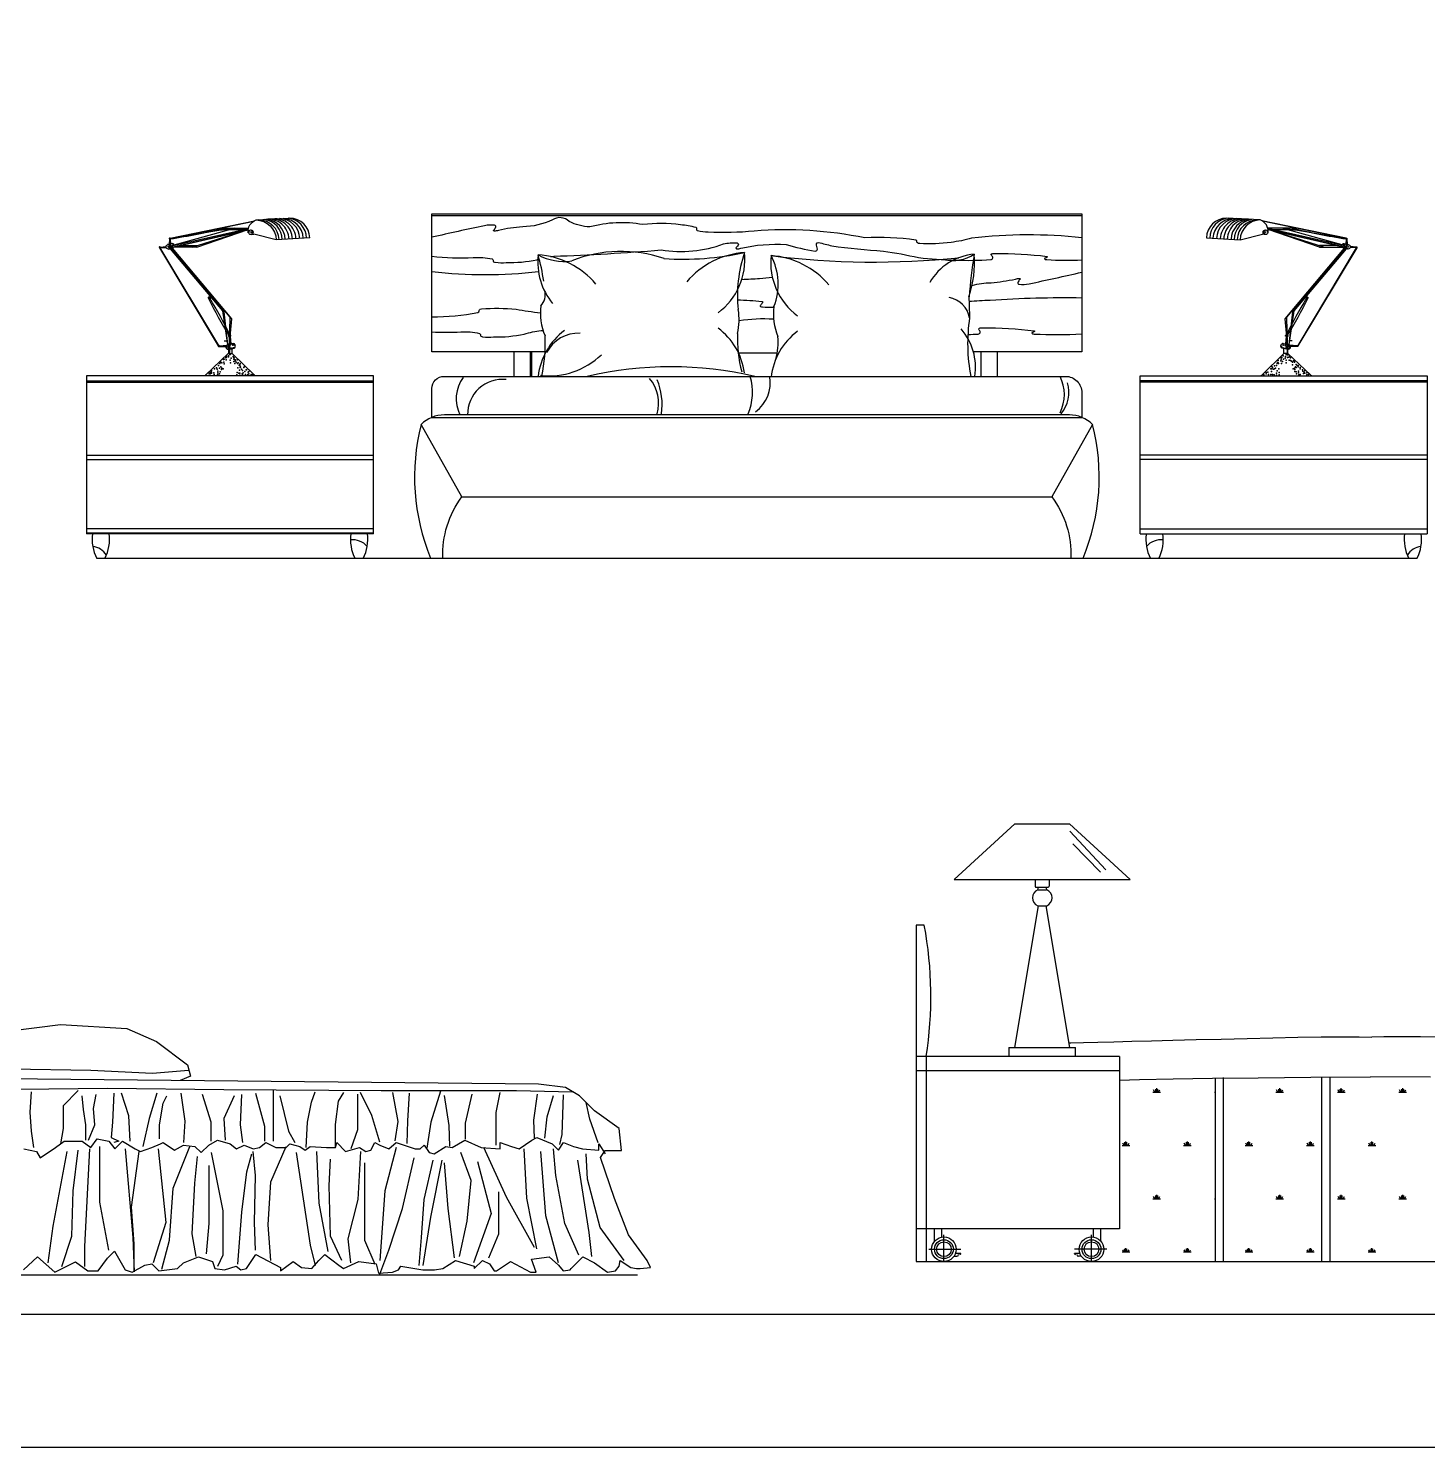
# Model space of a CAD drawing. Header units: inches. Extents: x 18.5 to 61, y 8.5 to 33.3.
# Drawn here: x 25.198 to 28.61, y 8.48 to 11.94 of the extents above; entities that cross this region are included whole.
import ezdxf

# ---------------------------------------------------------------- set-up
doc = ezdxf.new("R2010")
doc.units = ezdxf.units.IN
doc.header["$MEASUREMENT"] = 0
for name, color, linetype in [('02', 2, 'Continuous'), ('1', 1, 'Continuous'), ('4', 4, 'Continuous'), ('8', 8, 'Continuous'), ('kadrbm', 4, 'Continuous')]:
    doc.layers.add(name, color=color, linetype=linetype)

# ---------------------------------------------------------------- blocks, each defined once
blk = doc.blocks.new('kadrbm')
at = {"layer": 'kadrbm', "color": 4}
blk.add_lwpolyline([(0, 0), (0, 24.7972), (21, 24.7972), (21, 0), (0, 0)], close=True, dxfattribs=at)
blk.add_lwpolyline([(20.6631, 0.3257), (20.6631, 24.4603), (0.3369, 24.4603), (0.3369, 0.3257), (20.6631, 0.3257)], dxfattribs=at)

msp = doc.modelspace()

# ---------------------------------------------------------------- hatches: boundary and pattern name
at = {"layer": '8'}
h = msp.add_hatch(dxfattribs=at)
h.set_pattern_fill('SWAMP', color=256, scale=0.15, style=0)
h.set_pattern_definition([(0, (49.01521, -12.08767), (0.075, 0.1299038), [0.01875, -0.13125]), (90, (49.024584, -12.08767), (-0.075, 0.12990381), [0.009375, -0.2504326]), (90, (49.02693, -12.08767), (-0.075, 0.12990381), [0.0075, -0.2523076]), (90, (49.02224, -12.08767), (-0.075, 0.12990381), [0.0075, -0.2523076]), (60, (49.02927, -12.08767), (-0.075, 0.1299038), [0.006, -0.144]), (120, (49.0199, -12.08767), (-0.15, 6e-11), [0.006, -0.144])])
h.paths.add_polyline_path([(27.8586, 9.0135), (27.811, 9.0135, -0.544996), (27.8125, 8.9335), (28.092, 8.9335), (28.092, 9.3805), (28.0858, 9.3804), (27.9896, 9.379), (27.9075, 9.3773), (27.8586, 9.3758)])
h.paths.add_polyline_path([(28.112, 8.9335), (28.352, 8.9335), (28.352, 9.3828), (28.3253, 9.3826), (28.1973, 9.3816), (28.112, 9.3807)])
h.paths.add_polyline_path([(28.372, 8.9335), (28.6115, 8.9335), (28.6115, 9.3827), (28.4713, 9.3836), (28.372, 9.3829)])
h.paths.add_polyline_path([(28.6315, 8.9335), (28.8715, 8.9335), (28.8715, 9.3802), (28.8552, 9.3804), (28.7445, 9.3816), (28.6315, 9.3825)])
h.paths.add_polyline_path([(28.8915, 8.9335), (29.1315, 8.9335), (29.1315, 9.3738), (29.0993, 9.3752), (29.0312, 9.3773), (28.9503, 9.379), (28.8915, 9.3799)])
h.paths.add_polyline_path([(29.1515, 8.9335), (29.3713, 8.9335), (29.3898, 8.9409), (29.4061, 8.9482), (29.4205, 8.9554), (29.433, 8.9625), (29.4439, 8.9694), (29.4534, 8.9764), (29.4616, 8.9833), (29.4688, 8.9902), (29.475, 8.9971), (29.4805, 9.004), (29.4851, 9.0108), (29.489, 9.0174), (29.4923, 9.0239), (29.4949, 9.03), (29.4969, 9.0358), (29.4984, 9.0413), (29.4994, 9.0463), (29.5001, 9.0508), (29.5004, 9.055), (29.5005, 9.0588), (29.5006, 9.0623), (29.5006, 9.0654), (29.5006, 9.0683), (29.5009, 9.0721), (29.5019, 9.0755), (29.5027, 9.0776), (29.5035, 9.0795), (29.5042, 9.0814), (29.5048, 9.0833), (29.5052, 9.0852), (29.5054, 9.0872), (29.5052, 9.0894), (29.5046, 9.0918), (29.5035, 9.0947), (29.5018, 9.0982), (29.4995, 9.1026), (29.4964, 9.108), (29.4926, 9.1146), (29.4878, 9.1226), (29.4821, 9.1321), (29.4756, 9.1429), (29.4683, 9.1548), (29.4603, 9.1676), (29.4517, 9.181), (29.4426, 9.1949), (29.4331, 9.2089), (29.4233, 9.223), (29.4134, 9.2368), (29.4033, 9.2503), (29.3932, 9.2633), (29.3833, 9.2759), (29.3736, 9.2879), (29.3643, 9.2993), (29.3555, 9.3099), (29.3472, 9.3197), (29.3394, 9.3287), (29.331, 9.3368), (29.3209, 9.3441), (29.3079, 9.3507), (29.2906, 9.3565), (29.268, 9.3615), (29.2388, 9.3659), (29.2018, 9.3696), (29.1557, 9.3727), (29.1515, 9.3729)])

# ---------------------------------------------------------------- linework, layer by layer
at = {"layer": '02'}
for p, q in [((25.5436, 11.4284), (25.7491, 11.471)), ((25.5439, 11.4276), (25.7477, 11.4702)), ((25.5475, 11.4101), (25.7001, 11.4528)), ((25.6685, 11.4528), (25.7345, 11.4528)), ((25.7529, 11.4727), (25.8349, 11.4773)), ((27.7672, 11.4826), (26.1817, 11.4826)), ((28.2023, 11.4727), (28.1203, 11.4773)), ((28.4117, 11.4284), (28.2061, 11.471)), ((28.4113, 11.4276), (28.2075, 11.4702)), ((28.2867, 11.4528), (28.2207, 11.4528)), ((28.4077, 11.4101), (28.2551, 11.4528)), ((25.5418, 11.4263), (25.5411, 11.4134)), ((25.5421, 11.4263), (25.5414, 11.4135)), ((25.5424, 11.4263), (25.5421, 11.4137)), ((25.5431, 11.4262), (25.5443, 11.4142)), ((25.5433, 11.4262), (25.5445, 11.4142)), ((25.5468, 11.4066), (25.7338, 11.4493)), ((25.5471, 11.406), (25.7337, 11.4486)), ((25.5472, 11.4095), (25.7344, 11.4522)), ((25.5975, 11.4066), (25.7338, 11.4493)), ((25.6085, 11.4066), (25.7338, 11.4493)), ((25.6592, 11.4493), (25.7338, 11.4493)), ((25.8842, 11.4291), (25.8022, 11.4245)), ((28.071, 11.4291), (28.153, 11.4245)), ((28.4081, 11.4095), (28.2209, 11.4522)), ((28.4084, 11.4066), (28.2215, 11.4493)), ((28.3577, 11.4066), (28.2215, 11.4493)), ((28.3467, 11.4066), (28.2215, 11.4493)), ((28.4082, 11.406), (28.2216, 11.4486)), ((28.2957, 11.4486), (28.2216, 11.4486)), ((28.412, 11.4262), (28.4107, 11.4142)), ((28.4122, 11.4262), (28.4109, 11.4142)), ((28.4128, 11.4263), (28.4131, 11.4137)), ((28.4132, 11.4263), (28.4138, 11.4135)), ((28.4135, 11.4263), (28.4141, 11.4134)), ((25.5176, 11.4051), (25.661, 11.166)), ((25.5187, 11.405), (25.6616, 11.1666)), ((25.5191, 11.4053), (25.5344, 11.4046)), ((25.5193, 11.4068), (25.5338, 11.4081)), ((25.5193, 11.4055), (25.5343, 11.4049)), ((25.5194, 11.4066), (25.5337, 11.4079)), ((25.5194, 11.4059), (25.5339, 11.4056)), ((25.5435, 11.4026), (25.6714, 11.2508)), ((25.5441, 11.4028), (25.6741, 11.2485)), ((25.6085, 11.4066), (25.5468, 11.4066)), ((25.5475, 11.4038), (25.689, 11.236)), ((25.5484, 11.4041), (25.6935, 11.2321)), ((25.5653, 11.4101), (25.6085, 11.4101)), ((28.4068, 11.4041), (28.2618, 11.2321)), ((28.4077, 11.4038), (28.2662, 11.236)), ((28.4112, 11.4028), (28.2811, 11.2485)), ((28.4117, 11.4026), (28.2838, 11.2508)), ((28.4365, 11.405), (28.2936, 11.1666)), ((28.4376, 11.4051), (28.2942, 11.166)), ((28.3467, 11.4066), (28.4084, 11.4066)), ((28.39, 11.4101), (28.3468, 11.4101)), ((28.4361, 11.4053), (28.4208, 11.4046)), ((28.436, 11.4055), (28.421, 11.4049)), ((28.4359, 11.4059), (28.4213, 11.4056)), ((28.4359, 11.4068), (28.4215, 11.4081)), ((28.4359, 11.4066), (28.4215, 11.4079)), ((25.6377, 11.2843), (25.6377, 11.2843)), ((25.638, 11.2842), (25.6423, 11.2853)), ((25.6383, 11.284), (25.6425, 11.2851)), ((25.6384, 11.2815), (25.6441, 11.2831)), ((25.6387, 11.2835), (25.6429, 11.2846)), ((25.6392, 11.2845), (25.6392, 11.2845)), ((28.3168, 11.2815), (28.3111, 11.2831)), ((28.3165, 11.2835), (28.3123, 11.2846)), ((28.3169, 11.284), (28.3127, 11.2851)), ((28.3172, 11.2842), (28.3129, 11.2853)), ((28.316, 11.2845), (28.316, 11.2845)), ((28.3175, 11.2843), (28.3175, 11.2843)), ((25.6714, 11.2508), (25.683, 11.1688)), ((25.6741, 11.2485), (25.6836, 11.169)), ((28.2811, 11.2485), (28.2717, 11.169)), ((28.2838, 11.2508), (28.2723, 11.1688)), ((25.689, 11.236), (25.6873, 11.1697)), ((25.6935, 11.2321), (25.6876, 11.1709)), ((28.2618, 11.2321), (28.2676, 11.1709)), ((28.2662, 11.236), (28.268, 11.1697)), ((25.6872, 11.1915), (25.6905, 11.192)), ((25.6875, 11.1913), (25.6908, 11.1918)), ((25.6876, 11.1888), (25.6909, 11.1894)), ((25.6883, 11.1887), (25.6876, 11.1698)), ((25.6886, 11.1887), (25.6878, 11.1698)), ((25.6879, 11.1908), (25.6912, 11.1913)), ((25.689, 11.1888), (25.6886, 11.1699)), ((25.6897, 11.1889), (25.6913, 11.1704)), ((25.6899, 11.189), (25.6915, 11.1704)), ((28.2653, 11.189), (28.2638, 11.1704)), ((28.2655, 11.1889), (28.2639, 11.1704)), ((28.2673, 11.1908), (28.2641, 11.1913)), ((28.2676, 11.1888), (28.2643, 11.1894)), ((28.2677, 11.1913), (28.2644, 11.1918)), ((28.268, 11.1915), (28.2647, 11.192)), ((28.2662, 11.1888), (28.2666, 11.1699)), ((28.2666, 11.1887), (28.2674, 11.1698)), ((28.2669, 11.1887), (28.2677, 11.1698)), ((25.6618, 11.1642), (25.6797, 11.1633)), ((25.6624, 11.1656), (25.6624, 11.1656)), ((25.6625, 11.1644), (25.6797, 11.1636)), ((25.6633, 11.1647), (25.6798, 11.1643)), ((25.6635, 11.1658), (25.6813, 11.1675)), ((25.6635, 11.1656), (25.6812, 11.1673)), ((25.6854, 11.1468), (25.6951, 11.1468)), ((25.687, 11.1468), (25.687, 11.1573)), ((25.6894, 11.1468), (25.6894, 11.1577)), ((25.6947, 11.1468), (25.6947, 11.1588)), ((26.4247, 11.1515), (26.4247, 11.0915)), ((27.024, 11.1478), (26.93, 11.1478)), ((28.2601, 11.1468), (28.2601, 11.1589)), ((28.2698, 11.1468), (28.2601, 11.1468)), ((28.269, 11.1468), (28.269, 11.1571)), ((28.2698, 11.1468), (28.2698, 11.1569)), ((28.2917, 11.1658), (28.2739, 11.1675)), ((28.2917, 11.1656), (28.2741, 11.1673)), ((28.2919, 11.1647), (28.2755, 11.1643)), ((28.2927, 11.1644), (28.2756, 11.1636)), ((28.2934, 11.1642), (28.2756, 11.1633)), ((28.2929, 11.1656), (28.2929, 11.1656)), ((25.3394, 11.0806), (26.0394, 11.0806)), ((25.3394, 11.0776), (26.0394, 11.0776)), ((28.6094, 11.0806), (27.9094, 11.0806)), ((28.6094, 11.0776), (27.9094, 11.0776)), ((26.1817, 10.9915), (27.7672, 10.9915)), ((25.3394, 10.8991), (26.0394, 10.8991)), ((28.6094, 10.8991), (27.9094, 10.8991)), ((25.3394, 10.8891), (26.0394, 10.8891)), ((28.6094, 10.8891), (27.9094, 10.8891)), ((25.3394, 10.7096), (26.0394, 10.7096)), ((27.6037, 10.0006), (27.4558, 9.8649)), ((27.7366, 10.0006), (27.8847, 9.8649)), ((27.8256, 9.8888), (27.7376, 9.9827)), ((27.7453, 9.9521), (27.8128, 9.8828)), ((27.4558, 9.8649), (27.8847, 9.8649)), ((27.6532, 9.8649), (27.6532, 9.8488)), ((27.6876, 9.8649), (27.6876, 9.8488)), ((27.6594, 9.8396), (27.6813, 9.8396)), ((27.6037, 9.4551), (27.6615, 9.801)), ((27.6791, 9.801), (27.7371, 9.4551)), ((27.3877, 9.4335), (27.3877, 8.9335)), ((28.092, 9.3816), (28.092, 8.9335)), ((28.112, 9.3818), (28.112, 8.9335)), ((28.352, 9.3836), (28.352, 8.9335)), ((28.372, 9.3835), (28.372, 8.9335)), ((27.4077, 8.9827), (27.4077, 9.0135)), ((27.4257, 8.993), (27.4257, 9.0135)), ((27.4307, 8.9335), (27.4307, 8.9986)), ((27.7906, 8.9335), (27.7906, 8.9986)), ((27.7956, 8.993), (27.7956, 9.0135)), ((27.8136, 8.9827), (27.8136, 9.0135)), ((27.3936, 8.9635), (27.4722, 8.9635)), ((27.4307, 8.9635), (27.4307, 8.9635)), ((27.8277, 8.9635), (27.7491, 8.9635)), ((27.7906, 8.9635), (27.7906, 8.9635)), ((27.4556, 8.9466), (27.4624, 8.9466)), ((27.4719, 8.953), (27.4589, 8.953)), ((27.4719, 8.9526), (27.4719, 8.953)), ((27.7625, 8.953), (27.7494, 8.953)), ((27.7494, 8.9526), (27.7494, 8.953)), ((27.7657, 8.9466), (27.7589, 8.9466))]:
    msp.add_line(p, q, dxfattribs=at)
for points in [[(25.7349, 11.4414), (25.7335, 11.4417, -0.338972), (25.7529, 11.4727, -0.399625), (25.8022, 11.4245), (25.7475, 11.4383)], [(27.7672, 11.4292, 0.057394), (27.4981, 11.4281, -0.031531), (27.448, 11.4179, -0.043006), (27.3717, 11.4152, -0.098205), (27.3659, 11.4168, -0.36523), (27.3649, 11.4203, 0.356043), (27.3626, 11.4236, 0.052666), (27.2379, 11.4289, 0.071374), (26.9678, 11.4456, -0.038352), (26.8554, 11.443, -0.06174), (26.8301, 11.4464, -0.431935), (26.828, 11.4498, 0.427698), (26.8261, 11.4541, 0.049361), (26.7882, 11.4607, 0.068548), (26.6959, 11.4615, 0.110595), (26.5674, 11.4558, -0.109909), (26.5166, 11.4691, 0.354326), (26.4758, 11.473, -0.108164), (26.4033, 11.4562, 0.037657), (26.344, 11.4471, -0.096012), (26.3339, 11.4458, -0.726973), (26.3328, 11.4481, 0.099826), (26.3379, 11.4559, 0.474653), (26.3349, 11.46, 0.079624), (26.3105, 11.4588, 0.003579), (26.1817, 11.4306)], [(28.2204, 11.4414), (28.2217, 11.4417, 0.338972), (28.2023, 11.4727, 0.399625), (28.153, 11.4245), (28.2078, 11.4383)], [(25.5536, 11.4101, 0.283898), (25.5497, 11.4154), (25.5374, 11.4126)], [(25.5405, 11.4017), (25.5479, 11.4039, 0.10362), (25.5515, 11.406)], [(26.1817, 11.3842, 0.048386), (26.2829, 11.3814, -0.066672), (26.3288, 11.3777, -0.419645), (26.3311, 11.3735, 0.31337), (26.3321, 11.3709, 0.11093), (26.3366, 11.3695, 0.055368), (26.3628, 11.3688, 0.053083), (26.4381, 11.3757, -0.002278), (26.4401, 11.3763, -0.002278)], [(26.4713, 11.3834, -0.008148), (26.4789, 11.3844, 0.012588), (26.7408, 11.3997)], [(26.7408, 11.3997, 0.126906), (26.8935, 11.4143, -0.086332), (26.9261, 11.4168, -0.411867), (26.9293, 11.4134, -0.160889), (26.9242, 11.4054, 0.785407), (26.9252, 11.4026, 0.106705), (26.9352, 11.4039, -0.071077), (27.0459, 11.4129, 0.030717), (27.1167, 11.397, 0.437795), (27.1223, 11.4019, -0.018273), (27.1198, 11.4148, -0.331193), (27.1247, 11.4176, -0.012506), (27.1571, 11.4098, 0.020931), (27.2833, 11.397, -0.018283), (27.3687, 11.3811, 0.043177), (27.5454, 11.376, 0.41693), (27.55, 11.3802, 0.220071), (27.5465, 11.3867, -0.577874), (27.5482, 11.3903, -0.112093), (27.5562, 11.3911, -0.030484), (27.6819, 11.384, -0.587398), (27.6823, 11.3823, -0.162638), (27.6778, 11.38, 0.727836), (27.6774, 11.3766, 0.04503), (27.6814, 11.3761, 0.023633), (27.7672, 11.3752)], [(28.4016, 11.4101, -0.283898), (28.4055, 11.4154), (28.4178, 11.4126)], [(28.4148, 11.4017), (28.4074, 11.4039, -0.10362), (28.4038, 11.406)], [(26.1817, 11.3468, 0.055478), (26.4419, 11.3468, 0.055478)], [(26.9379, 11.3279, 0.011349), (26.9811, 11.3304, -0.010676), (27.0123, 11.3329, -0.010676)], [(27.4994, 11.313, -0.06737), (27.5456, 11.3197, 0.037657), (27.6049, 11.3288, -0.096012), (27.6149, 11.3301, -0.726973), (27.6161, 11.3278, 0.099826), (27.611, 11.32, 0.474653), (27.614, 11.3159, 0.079624), (27.6384, 11.3171, 0.003579), (27.7672, 11.3453)], [(25.6377, 11.284, 0.083661), (25.6374, 11.2839, 0.685038), (25.6375, 11.2814)], [(25.6378, 11.2812), (25.6438, 11.2829, 0.077868), (25.6442, 11.2832)], [(27.4919, 11.2744, -0.013524), (27.5432, 11.2773, -0.020669), (27.7672, 11.2832)], [(28.3175, 11.2812), (28.3115, 11.2829, -0.077868), (28.3111, 11.2832)], [(28.3176, 11.284, -0.083661), (28.3178, 11.2839, -0.685038), (28.3178, 11.2814)], [(26.1817, 11.2363, 0.047704), (26.2943, 11.2471, 0.38963), (26.2973, 11.2508, -0.119524), (26.2977, 11.2533, -0.255301), (26.3026, 11.2559, -0.050291), (26.3872, 11.2549, 0.015633), (26.4468, 11.2466, 0.015633)], [(26.9273, 11.278, -0.021786), (26.9869, 11.2742, -0.583973), (26.988, 11.2703, -0.022507), (26.9831, 11.2642, 0.439818), (26.9832, 11.2616, 0.085309), (26.988, 11.2606, 0.008182), (27.0159, 11.2603, 0.008182)], [(26.9312, 11.2277, -0.05362), (27.0151, 11.2316, 0.000144), (27.0154, 11.2315, 0.000144)], [(25.6869, 11.1912, 0.083661), (25.6866, 11.1912, 0.685038), (25.6867, 11.1887)], [(25.687, 11.1884), (25.6906, 11.1891, 0.641064), (25.6903, 11.1921), (25.6868, 11.1915)], [(26.1817, 11.2, 0.03359), (26.2521, 11.2001, -0.066672), (26.298, 11.1963, -0.419645), (26.3002, 11.1922, 0.31337), (26.3013, 11.1896, 0.11093), (26.3057, 11.1881, 0.055368), (26.332, 11.1875, 0.053083), (26.4072, 11.1944, -0.044602), (26.4481, 11.2031, 0.000248), (26.4532, 11.2033, 0.000248)], [(27.4892, 11.1935, 0.00618), (27.5145, 11.1947, 0.41693), (27.5192, 11.1989, 0.220071), (27.5156, 11.2054, -0.577874), (27.5174, 11.2089, -0.112093), (27.5254, 11.2098, -0.030484), (27.6511, 11.2027, -0.587398), (27.6515, 11.201, -0.162638), (27.6469, 11.1987, 0.727836), (27.6465, 11.1953, 0.04503), (27.6505, 11.1947, 0.032144), (27.7672, 11.1955)], [(28.2683, 11.1884), (28.2646, 11.1891, -0.641064), (28.265, 11.1921), (28.2685, 11.1915)], [(28.2684, 11.1912, -0.083661), (28.2687, 11.1912, -0.685038), (28.2686, 11.1887)], [(25.6854, 11.1468), (25.6295, 11.0942, 0.414214), (25.6287, 11.0934), (25.6287, 11.0926)], [(25.6846, 11.168, 0.083661), (25.6835, 11.1679, 0.685038), (25.6845, 11.1578, 0.685038)], [(25.6857, 11.157), (25.6998, 11.1599, 0.641064), (25.6977, 11.1715), (25.6841, 11.1692)], [(25.7502, 11.0926), (25.7502, 11.0934, 0.414214), (25.7494, 11.0942), (25.6951, 11.1468)], [(28.205, 11.0926), (28.205, 11.0934, -0.414214), (28.2058, 11.0942), (28.2601, 11.1468)], [(28.2695, 11.157), (28.2554, 11.1599, -0.641064), (28.2575, 11.1715), (28.2711, 11.1692)], [(28.2698, 11.1468), (28.3257, 11.0942, -0.414214), (28.3266, 11.0934), (28.3266, 11.0926)], [(28.2707, 11.168, -0.083661), (28.2718, 11.1679, -0.685038), (28.2708, 11.1578, -0.685038)]]:
    msp.add_lwpolyline(points, format="xyb", dxfattribs=at)
for points in [[(25.5417, 11.4264, 0.130303), (25.542, 11.4263, 0.331854), (25.5428, 11.4282, 0.328319), (25.5422, 11.4286, 0.500332)], [(28.4135, 11.4264, -0.130303), (28.4132, 11.4263, -0.331854), (28.4125, 11.4282, -0.328319), (28.413, 11.4286, -0.500332)], [(25.5173, 11.4052, 0.130303), (25.5177, 11.4051, 0.331854), (25.5184, 11.407, 0.328319), (25.5178, 11.4073, 0.500332)], [(28.4379, 11.4052, -0.130303), (28.4376, 11.4051, -0.331854), (28.4369, 11.407, -0.328319), (28.4374, 11.4073, -0.500332)], [(25.6375, 11.2812, 0.130303), (25.638, 11.2812, 0.576801), (25.6382, 11.2841, 0.264517), (25.6373, 11.2842, 0.710752)], [(28.3177, 11.2812, -0.130303), (28.3172, 11.2812, -0.576801), (28.317, 11.2841, -0.264517), (28.3179, 11.2842, -0.710752)], [(25.6867, 11.1885, 0.130303), (25.6872, 11.1885, 0.576801), (25.6874, 11.1913, 0.264517), (25.6865, 11.1915, 0.710752)], [(28.2685, 11.1885, -0.130303), (28.268, 11.1885, -0.576801), (28.2678, 11.1913, -0.264517), (28.2687, 11.1915, -0.710752)], [(25.6617, 11.1642, 0.130303), (25.6621, 11.1642, 0.331854), (25.662, 11.1664, 0.328319), (25.6613, 11.1665, 0.500332)], [(25.6848, 11.157, 0.130303), (25.6867, 11.1573, 0.576801), (25.6867, 11.1685, 0.264517), (25.6831, 11.1689, 0.710752)], [(28.2705, 11.157, -0.130303), (28.2686, 11.1573, -0.576801), (28.2685, 11.1685, -0.264517), (28.2721, 11.1689, -0.710752)], [(28.2935, 11.1642, -0.130303), (28.2931, 11.1642, -0.331854), (28.2933, 11.1664, -0.328319), (28.2939, 11.1665, -0.500332)]]:
    msp.add_lwpolyline(points, format="xyb", close=True, dxfattribs=at)
for points in [[(25.5435, 11.4284), (25.5424, 11.4285)], [(25.7383, 11.4439), (25.7421, 11.4427), (25.742, 11.4423), (25.7382, 11.4435), (25.7384, 11.4439)], [(25.742, 11.4375), (25.7475, 11.4383)], [(28.2132, 11.4375), (28.2078, 11.4383)], [(28.2169, 11.4439), (28.2131, 11.4427), (28.2132, 11.4423), (28.217, 11.4435), (28.2169, 11.4439)], [(28.4117, 11.4284), (28.4128, 11.4285)], [(25.5191, 11.4071), (25.518, 11.4073)], [(25.538, 11.4089), (25.5405, 11.4059), (25.5402, 11.4056), (25.5377, 11.4086), (25.5381, 11.4089)], [(28.4172, 11.4089), (28.4147, 11.4059), (28.4151, 11.4056), (28.4175, 11.4086), (28.4172, 11.4089)], [(28.4377, 11.4052), (28.4365, 11.405)], [(25.6422, 11.2855), (25.6376, 11.2843)], [(28.313, 11.2855), (28.3177, 11.2843)], [(25.6628, 11.1667), (25.6615, 11.1665)], [(25.6619, 11.1642), (25.6633, 11.1646)], [(25.6829, 11.1638), (25.6867, 11.1625), (25.6865, 11.162), (25.6828, 11.1633), (25.6829, 11.1638)], [(28.2723, 11.1638), (28.2686, 11.1625), (28.2687, 11.162), (28.2725, 11.1633), (28.2723, 11.1638)], [(28.2933, 11.1642), (28.292, 11.1646)], [(28.2924, 11.1667), (28.2937, 11.1665)], [(26.0394, 10.7196), (25.3394, 10.7196)], [(26.0394, 10.7076), (25.3394, 10.7076)], [(27.9094, 10.7196), (28.6094, 10.7196)], [(27.9094, 10.7076), (28.6094, 10.7076)], [(27.6037, 10.0006), (27.7366, 10.0006)], [(25.1544, 9.4962), (25.276, 9.511), (25.4376, 9.502), (25.5103, 9.4695), (25.5855, 9.4129), (25.593, 9.3854), (25.5677, 9.3745)], [(27.7352, 9.4663), (27.7401, 9.4665), (27.7708, 9.4674), (27.8058, 9.4683), (27.8452, 9.4694), (27.8889, 9.4705), (27.9369, 9.4717), (27.9893, 9.473), (28.0461, 9.4744), (28.1069, 9.4759), (28.17, 9.4775), (28.2331, 9.4789), (28.2942, 9.4801), (28.351, 9.481), (28.4014, 9.4814), (28.4433, 9.4813), (28.4745, 9.4805)], [(28.6492, 9.4801), (28.5932, 9.481), (28.5439, 9.4814), (28.5036, 9.4813), (28.4745, 9.4805)], [(27.5894, 9.4551), (27.5894, 9.4335)], [(27.7514, 9.4335), (27.7514, 9.4551)], [(25.1857, 8.9136), (25.2199, 8.9449), (25.2626, 8.9079), (25.3126, 8.9325), (25.3424, 8.9107), (25.368, 8.9107), (25.3908, 8.942), (25.4079, 8.9591), (25.4336, 8.9136), (25.4506, 8.9079), (25.482, 8.9249), (25.4991, 8.9278), (25.5162, 8.9107), (25.5617, 8.9164), (25.576, 8.9306), (25.613, 8.9449), (25.6472, 8.9335), (25.6529, 8.9164), (25.6757, 8.9136), (25.7042, 8.9221), (25.7156, 8.9136), (25.7298, 8.9164), (25.7526, 8.9506), (25.8124, 8.9192), (25.8124, 8.9107), (25.8437, 8.9335), (25.8637, 8.9192), (25.8893, 8.9164), (25.9064, 8.9363), (25.9207, 8.9506), (25.9548, 8.9249), (25.9662, 8.9164), (26.0033, 8.9335), (26.046, 8.9278), (26.0517, 8.905), (26.0859, 8.9079), (26.1001, 8.9136), (26.1058, 8.9221), (26.1599, 8.9136), (26.1884, 8.9136), (26.2084, 8.9164), (26.2397, 8.9363), (26.2853, 8.9221), (26.2853, 8.9164), (26.3052, 8.9363), (26.3223, 8.9278), (26.3337, 8.9107), (26.3394, 8.9107), (26.3736, 8.9335), (26.422, 8.9079), (26.4362, 8.9079), (26.4248, 8.9392), (26.4676, 8.9449), (26.4904, 8.9249), (26.5018, 8.9107), (26.5188, 8.9136), (26.5217, 8.9164), (26.5502, 8.9449), (26.5787, 8.9306), (26.61, 8.9079), (26.6299, 8.9107), (26.6385, 8.9221), (26.6413, 8.9363), (26.667, 8.9192), (26.6812, 8.9164), (26.6898, 8.9164), (26.7154, 8.9192), (26.7069, 8.9363), (26.6613, 8.9989), (26.6271, 9.0872), (26.5929, 9.1868), (26.6043, 9.2039), (26.6442, 9.2039), (26.6385, 9.2579), (26.5787, 9.3006), (26.5416, 9.3376), (26.5075, 9.3575), (26.4419, 9.3661), (24.9745, 9.3802)], [(25.0591, 9.4066), (25.1545, 9.4029), (25.3499, 9.4004), (25.5003, 9.3929), (25.588, 9.4004)], [(27.8586, 9.3758), (27.9075, 9.3773), (27.9896, 9.379), (28.0858, 9.3804), (28.1973, 9.3816), (28.3253, 9.3826), (28.471, 9.3836)], [(28.6171, 9.3826), (28.4716, 9.3836)], [(25.2113, 9.2112), (25.2051, 9.2513), (25.202, 9.2977), (25.2051, 9.3471)], [(25.3194, 9.3501), (25.2823, 9.3131), (25.2823, 9.2575), (25.2762, 9.2205)], [(25.4059, 9.344), (25.4028, 9.273), (25.3998, 9.2359), (25.4183, 9.2266), (25.4059, 9.2236)], [(25.4461, 9.2266), (25.443, 9.2884), (25.4245, 9.344)], [(25.511, 9.344), (25.4925, 9.2822), (25.477, 9.2143)], [(25.5697, 9.344), (25.579, 9.276), (25.5759, 9.2236)], [(25.752, 9.344), (25.7737, 9.2637), (25.7737, 9.2266)], [(25.7953, 9.2266), (25.7953, 9.3532)], [(25.8756, 9.2112), (25.8787, 9.273), (25.888, 9.3224), (25.8973, 9.3471)], [(25.9467, 9.2112), (25.9469, 9.2678), (25.9542, 9.3241), (25.9672, 9.3458)], [(26.0553, 9.2245), (26.0351, 9.2895), (26.0076, 9.3458)], [(26.0857, 9.3458), (26.0987, 9.275), (26.0915, 9.2274)], [(26.1218, 9.2216), (26.1232, 9.2765), (26.1276, 9.3443)], [(26.2027, 9.3487), (26.1796, 9.2736), (26.1695, 9.2101)], [(26.3386, 9.2173), (26.3386, 9.2967), (26.3487, 9.3458)], [(25.338, 9.2297), (25.338, 9.2668), (25.3318, 9.3038), (25.3287, 9.3378)], [(25.3441, 9.2297), (25.3596, 9.2668), (25.3565, 9.3069), (25.3627, 9.3409)], [(25.5172, 9.2328), (25.5172, 9.2668), (25.5264, 9.3193), (25.5357, 9.3378)], [(25.6439, 9.2266), (25.6439, 9.273), (25.6222, 9.3409)], [(25.6995, 9.3378), (25.6748, 9.2822), (25.6779, 9.2297)], [(25.7211, 9.2236), (25.7149, 9.2668), (25.718, 9.3409)], [(25.8107, 9.3378), (25.8324, 9.2513), (25.8478, 9.2236)], [(26.0004, 9.3415), (26.0004, 9.2548), (25.9845, 9.2086)], [(26.2258, 9.2144), (26.2244, 9.2649), (26.2128, 9.3386)], [(26.2793, 9.3415), (26.2634, 9.2707), (26.2634, 9.2317)], [(26.4383, 9.3415), (26.4296, 9.2779), (26.431, 9.2346)], [(26.457, 9.2346), (26.4628, 9.2866), (26.4787, 9.3386)], [(26.5018, 9.34), (26.4989, 9.2433), (26.4932, 9.2187)], [(26.5871, 9.2231), (26.5669, 9.2808), (26.5582, 9.3212)], [(25.1865, 9.2081), (25.2174, 9.2019), (25.2267, 9.1865), (25.2638, 9.2112), (25.2854, 9.2266), (25.3287, 9.2266), (25.3503, 9.2112), (25.3658, 9.2328), (25.3936, 9.2266), (25.409, 9.2081), (25.4276, 9.2266), (25.4585, 9.2081), (25.4708, 9.2019), (25.4986, 9.2112), (25.5203, 9.2205), (25.5264, 9.2236), (25.5543, 9.205), (25.5759, 9.2174), (25.6037, 9.2143), (25.6191, 9.1989), (25.6377, 9.2174), (25.6593, 9.2297), (25.6902, 9.2205), (25.7057, 9.2081), (25.7242, 9.2174), (25.7458, 9.2081), (25.7613, 9.2112), (25.7767, 9.2236), (25.8015, 9.2112), (25.8262, 9.2112), (25.8355, 9.2205), (25.8602, 9.2143), (25.8725, 9.205), (25.8849, 9.2143), (25.9251, 9.2112), (25.9467, 9.2112), (25.9498, 9.2236), (25.9714, 9.2019), (26.0054, 9.2112), (26.0209, 9.2019), (26.0332, 9.205), (26.0425, 9.2236), (26.0548, 9.2174), (26.0765, 9.2081), (26.095, 9.2236), (26.1414, 9.2081), (26.1537, 9.2081), (26.163, 9.2174), (26.1754, 9.1989), (26.1877, 9.1958), (26.2155, 9.2143), (26.231, 9.2112), (26.2619, 9.2297), (26.3021, 9.2112), (26.3484, 9.2081), (26.3484, 9.2236), (26.3762, 9.2143), (26.3948, 9.2081), (26.4257, 9.2297), (26.438, 9.2359), (26.4751, 9.2205), (26.4905, 9.205), (26.5029, 9.2236), (26.5276, 9.2143), (26.5493, 9.2081), (26.5894, 9.205), (26.5894, 9.2205), (26.6049, 9.1958)], [(25.2792, 8.921), (25.304, 8.9951), (25.3071, 9.1062), (25.3194, 9.205)], [(25.3472, 9.2081), (25.3349, 8.9704), (25.3349, 8.921)], [(25.3936, 8.9611), (25.3719, 9.0784), (25.3719, 9.2143)], [(25.4337, 9.2081), (25.4523, 8.992), (25.4554, 8.9086), (25.4554, 8.9766), (25.4492, 9.0661), (25.4677, 9.2019)], [(25.5141, 9.2081), (25.5326, 9.029), (25.5017, 8.9303)], [(25.5234, 8.9148), (25.5419, 8.9858), (25.5512, 9.1124), (25.5913, 9.2143)], [(25.7891, 8.9364), (25.7829, 9.0229), (25.7891, 9.1278), (25.8262, 9.2143)], [(26.095, 9.2112), (26.0672, 9.1062), (26.0548, 8.9364)], [(26.4318, 8.9673), (26.3639, 9.0908), (26.3082, 9.2112)], [(26.438, 8.9642), (26.4133, 9.0877), (26.4071, 9.2081)], [(26.54, 8.9488), (26.506, 9.026), (26.4844, 9.1433), (26.4782, 9.2081)], [(25.2916, 9.2019), (25.2576, 9.0198), (25.2453, 8.9303)], [(25.6068, 8.9457), (25.5975, 9.0013), (25.6037, 9.1248), (25.6099, 9.1896)], [(25.6439, 9.1989), (25.6717, 9.0568), (25.6717, 8.9488), (25.6593, 8.921)], [(25.7088, 8.9272), (25.718, 9.0537), (25.7304, 9.1525), (25.7428, 9.1958)], [(25.752, 8.9611), (25.7489, 9.029), (25.752, 9.1433), (25.7458, 9.2019)], [(25.8509, 9.1989), (25.8849, 8.9735), (25.8973, 8.9241)], [(25.9003, 9.2019), (25.9065, 9.0754), (25.9282, 8.958)], [(25.9621, 8.9364), (25.9343, 8.9951), (25.9312, 9.1186), (25.9343, 9.1834)], [(25.9838, 8.9303), (25.9776, 8.9889), (26.0023, 9.0846), (26.0085, 9.2019)], [(26.0178, 9.1742), (26.0178, 8.9858), (26.0425, 8.9272)], [(26.0548, 8.9025), (26.0765, 8.9611), (26.1105, 9.063), (26.1383, 9.1865)], [(26.1506, 8.9241), (26.1568, 8.992), (26.163, 9.0846), (26.1846, 9.1803)], [(26.2063, 9.1803), (26.1785, 9.0414), (26.1599, 8.9241)], [(26.2372, 8.9426), (26.2217, 9.063), (26.2124, 9.1742)], [(26.2495, 8.9457), (26.2681, 9.0321), (26.2773, 9.1309), (26.2526, 9.1989)], [(26.2928, 9.1772), (26.3268, 9.0507), (26.2835, 8.9303)], [(26.4905, 8.9303), (26.4596, 9.0445), (26.4473, 9.2019)], [(26.5369, 9.1803), (26.5647, 9.0043), (26.5709, 8.9457)], [(26.6512, 8.9364), (26.5925, 9.0167), (26.5616, 9.134), (26.5585, 9.1958)], [(25.6377, 9.168), (25.6377, 9.026), (25.6315, 8.9519)], [(26.3206, 8.9426), (26.3453, 9.0013), (26.3453, 9.1031)]]:
    msp.add_lwpolyline(points, dxfattribs=at)
for centre, radius in [((25.7403, 11.4429), 0.00565), ((28.2149, 11.4429), 0.00565), ((25.5391, 11.4072), 0.00565), ((28.4162, 11.4072), 0.00565), ((27.4307, 8.9635), 0.03), ((27.4307, 8.9635), 0.023), ((27.4307, 8.9635), 0.018), ((27.7906, 8.9635), 0.03), ((27.7906, 8.9635), 0.023), ((27.7906, 8.9635), 0.018)]:
    msp.add_circle(centre, radius, dxfattribs=at)
for centre, radius, start, end in [((25.2809, 13.0821), 1.6763, 279.0136, 283.5969), ((27.3467, 1.0863), 10.4965, 99.02708, 99.86563), ((25.7593, 11.4226), 0.0501, 2.62, 89.1762), ((25.7664, 11.4244), 0.0501, 0.9228, 81.157), ((25.7834, 11.4244), 0.0501, 2.0096, 97.716), ((25.7739, 11.4244), 0.0501, 1.4059, 83.743), ((25.7918, 11.4249), 0.0501, 2.0154, 97.6411), ((25.8003, 11.4254), 0.0501, 2.0212, 97.5649), ((25.8097, 11.4259), 0.0501, 2.0446, 89.8396), ((25.8182, 11.4259), 0.0501, 2.6306, 89.1762), ((25.8262, 11.4273), 0.0501, 1.5315, 84.5393), ((25.8342, 11.4273), 0.0501, 2.0446, 89.1762), ((28.121, 11.4273), 0.0501, 90.8238, 177.9554), ((28.129, 11.4273), 0.0501, 95.4607, 178.4685), ((28.137, 11.4259), 0.0501, 90.8238, 177.3694), ((28.1455, 11.4259), 0.0501, 90.1604, 177.9554), ((28.1549, 11.4254), 0.0501, 82.4351, 177.9788), ((28.1634, 11.4249), 0.0501, 82.3589, 177.9846), ((28.1719, 11.4244), 0.0501, 82.284, 177.9904), ((28.1813, 11.4244), 0.0501, 96.257, 178.5941), ((28.1888, 11.4244), 0.0501, 98.843, 179.0772), ((28.1959, 11.4226), 0.0501, 90.8238, 177.38), ((26.6085, 1.0863), 10.4965, 80.13437, 80.97292), ((28.6743, 13.0821), 1.6763, 256.4031, 260.9864), ((25.5413, 11.4276), 0.00105, 300.7534, 40.784), ((28.4128, 11.4274), 0.00149, 139.1898, 239.2099), ((25.518, 11.4062), 0.00141, 300.6413, 40.8102), ((25.5513, 11.4076), 0.00454, 146.492, 201.5266), ((25.5435, 11.396), 0.00941, 337.0751, 32.7626), ((25.562, 11.4082), 0.00275, 324.8716, 43.8406), ((26.6017, 11.3712), 0.1617, 174.1034, 219.1564), ((26.5038, 11.5018), 0.1302, 241.0908, 278.4042), ((26.4266, 11.1842), 0.2041, 40.4189, 85.9871), ((26.0275, 11.2662), 0.4309, 7.6727, 16.3954), ((26.6429, 11.0729), 0.3232, 71.0183, 111.7974), ((26.7931, 12.0905), 0.7134, 266.3716, 282.2562), ((26.9589, 11.1897), 0.2041, 94.0129, 139.5811), ((26.7835, 11.3767), 0.1619, 306.5711, 5.89), ((27.2423, 11.2898), 0.3152, 160.8133, 186.5053), ((27.1701, 11.3692), 0.1619, 174.11, 233.4289), ((27.2608, 13.4076), 2.0375, 262.901, 275.8035), ((26.9948, 11.1822), 0.2041, 40.4189, 85.9871), ((26.8793, 11.3161), 0.1473, 338.3017, 28.2264), ((27.5158, 11.252), 0.1376, 94.6803, 150.371), ((27.453, 11.468), 0.0942, 256.3005, 303.1425), ((28.8507, 11.1714), 1.3636, 170.8108, 175.1902), ((27.2484, 11.3681), 0.257, 341.3058, 4.6952), ((28.3933, 11.4082), 0.00275, 136.1594, 215.1284), ((28.4125, 11.3961), 0.00958, 147.1044, 202.8271), ((28.404, 11.4076), 0.00454, 338.4734, 33.508), ((28.4372, 11.4062), 0.00141, 139.1898, 239.3587), ((25.637, 11.2826), 0.0011, 315.8031, 109.8254), ((26.3793, 11.6341), 0.8217, 205.4248, 212.5883), ((24.8945, 10.8139), 0.8804, 25.4305, 32.1083), ((26.4201, 11.2899), 0.0382, 316.7316, 14.6494), ((27.4324, 11.2227), 0.062, 10.6689, 79.6058), ((29.4595, 11.3238), 1.9682, 181.1124, 182.6095), ((29.0608, 10.8139), 0.8804, 147.8917, 154.5695), ((27.576, 11.6341), 0.8217, 327.4117, 334.5752), ((28.3183, 11.2826), 0.0011, 119.5269, 244.08), ((26.5868, 11.2453), 0.1401, 172.4632, 202.983), ((26.7803, 11.229), 0.1509, 347.445, 9.5697), ((27.155, 11.2433), 0.1401, 172.4632, 202.983), ((27.9077, 11.1712), 0.4191, 171.3566, 190.9724), ((25.678, 11.1694), 0.00822, 45.6214, 108.0025), ((25.6861, 11.1899), 0.0011, 315.8031, 109.8254), ((26.602, 11.0733), 0.1619, 126.5711, 173.5704), ((26.0791, 11.1707), 0.3793, 347.9512, 3.0199), ((26.5388, 11.1098), 0.0867, 87.1102, 152.6406), ((26.7835, 11.0789), 0.1619, 7.6359, 53.4289), ((27.202, 11.1791), 0.2749, 176.4446, 196.2046), ((27.1701, 11.0713), 0.1619, 126.5711, 173.5704), ((26.8737, 11.1759), 0.1528, 343.77, 4.7767), ((27.3664, 11.1139), 0.1413, 350.8749, 41.1678), ((28.2775, 11.1704), 0.00793, 72.1317, 134.3586), ((25.6621, 11.1655), 0.00146, 324.571, 61.0928), ((25.6815, 11.1624), 0.00538, 317.0855, 61.4366), ((26.4685, 11.2742), 0.1814, 263.241, 314.2841), ((28.2738, 11.1624), 0.00538, 118.5634, 240.0693), ((28.2931, 11.1655), 0.00146, 118.9072, 215.429), ((28.2943, 11.1652), 0.00109, 120.8801, 215.1227), ((26.7652, 10.2079), 0.9069, 76.9814, 103.0186), ((26.3278, 11.0367), 0.0868, 143.0568, 206.9497), ((26.3538, 10.999), 0.0849, 83.8472, 181.0632), ((26.6389, 11.0253), 0.0959, 344.6109, 39.5333), ((26.5816, 11.0221), 0.1619, 352.0988, 22.2357), ((26.8258, 11.0527), 0.1381, 337.4948, 16.2496), ((26.9202, 11.0758), 0.0871, 306.0086, 10.3491), ((27.6252, 11.0469), 0.0993, 333.3704, 26.6296), ((27.6531, 11.0524), 0.0823, 320.349, 16.5965), ((25.9882, 10.6457), 0.0475, 40.843, 95.9088), ((27.9606, 10.6457), 0.0475, 84.0912, 139.157), ((25.3488, 10.6305), 0.0466, 32.9566, 82.7614), ((28.6001, 10.6305), 0.0466, 97.2386, 147.0434), ((27.6672, 9.8203), 0.0208, 112.0447, 247.9553), ((27.6564, 9.849), 0.00327, 183.6598, 281.3829), ((27.6738, 9.8203), 0.0207, 291.5118, 68.5962), ((27.4624, 8.9506), 0.004, 270, 0), ((27.4699, 8.9526), 0.002, 270, 0), ((27.7514, 8.9526), 0.002, 180, 270), ((27.7589, 8.9506), 0.004, 180, 270)]:
    msp.add_arc(centre, radius, start, end, dxfattribs=at)
for points in [[(25.7407, 11.4376), (25.7411, 11.4377), (25.7414, 11.4379), (25.7423, 11.4382), (25.7429, 11.4387), (25.7435, 11.4398), (25.7438, 11.4404), (25.7442, 11.4418), (25.7443, 11.4425), (25.7441, 11.4441), (25.7438, 11.4448), (25.7432, 11.4458), (25.7427, 11.4463), (25.742, 11.4471), (25.7415, 11.4474), (25.7408, 11.4476), (25.7405, 11.4477), (25.7402, 11.4477), (25.7402, 11.4477), (25.7402, 11.4477), (25.7402, 11.4477)], [(28.2146, 11.4376), (28.2142, 11.4377), (28.2138, 11.4379), (28.2129, 11.4382), (28.2124, 11.4387), (28.2117, 11.4398), (28.2114, 11.4404), (28.2111, 11.4418), (28.2109, 11.4425), (28.2111, 11.4441), (28.2115, 11.4448), (28.212, 11.4458), (28.2125, 11.4463), (28.2133, 11.4471), (28.2137, 11.4474), (28.2144, 11.4476), (28.2147, 11.4477), (28.215, 11.4477), (28.215, 11.4477), (28.215, 11.4477), (28.215, 11.4477)], [(25.5391, 11.4019), (25.5395, 11.402), (25.5399, 11.4021), (25.5408, 11.4024), (25.5414, 11.4029), (25.5421, 11.404), (25.5424, 11.4046), (25.5429, 11.4059), (25.543, 11.4066), (25.5429, 11.4082), (25.5426, 11.409), (25.5422, 11.41), (25.5417, 11.4105), (25.5409, 11.4114), (25.5405, 11.4116), (25.5398, 11.4119), (25.5395, 11.412), (25.5393, 11.412), (25.5392, 11.412), (25.5392, 11.412), (25.5392, 11.412)], [(28.4161, 11.4019), (28.4157, 11.402), (28.4153, 11.4021), (28.4144, 11.4024), (28.4138, 11.4029), (28.4131, 11.404), (28.4128, 11.4046), (28.4124, 11.4059), (28.4122, 11.4066), (28.4123, 11.4082), (28.4126, 11.409), (28.4131, 11.41), (28.4136, 11.4105), (28.4143, 11.4114), (28.4147, 11.4116), (28.4154, 11.4119), (28.4157, 11.412), (28.416, 11.412), (28.416, 11.412), (28.416, 11.412), (28.416, 11.412)], [(25.6375, 11.2814), (25.6376, 11.2814), (25.6377, 11.2814), (25.6379, 11.2815), (25.6381, 11.2816), (25.6383, 11.2819), (25.6384, 11.282), (25.6385, 11.2823), (25.6386, 11.2825), (25.6385, 11.2829), (25.6385, 11.2831), (25.6384, 11.2834), (25.6383, 11.2835), (25.6381, 11.2838), (25.638, 11.2838), (25.6378, 11.2839), (25.6378, 11.284), (25.6377, 11.284), (25.6377, 11.284), (25.6377, 11.284), (25.6377, 11.284)], [(28.3178, 11.2814), (28.3177, 11.2814), (28.3176, 11.2814), (28.3173, 11.2815), (28.3172, 11.2816), (28.317, 11.2819), (28.3169, 11.282), (28.3167, 11.2823), (28.3167, 11.2825), (28.3167, 11.2829), (28.3167, 11.2831), (28.3168, 11.2834), (28.317, 11.2835), (28.3171, 11.2838), (28.3172, 11.2838), (28.3174, 11.2839), (28.3175, 11.284), (28.3176, 11.284), (28.3176, 11.284), (28.3176, 11.284), (28.3176, 11.284)], [(25.6867, 11.1887), (25.6868, 11.1887), (25.6869, 11.1887), (25.6871, 11.1888), (25.6873, 11.1889), (25.6875, 11.1891), (25.6876, 11.1893), (25.6877, 11.1896), (25.6877, 11.1898), (25.6877, 11.1902), (25.6877, 11.1904), (25.6876, 11.1907), (25.6875, 11.1908), (25.6873, 11.191), (25.6872, 11.1911), (25.687, 11.1912), (25.6869, 11.1912), (25.6869, 11.1912), (25.6869, 11.1912), (25.6869, 11.1912), (25.6869, 11.1912)], [(28.2686, 11.1887), (28.2685, 11.1887), (28.2684, 11.1887), (28.2681, 11.1888), (28.268, 11.1889), (28.2678, 11.1891), (28.2677, 11.1893), (28.2675, 11.1896), (28.2675, 11.1898), (28.2675, 11.1902), (28.2676, 11.1904), (28.2677, 11.1907), (28.2678, 11.1908), (28.2679, 11.191), (28.268, 11.1911), (28.2682, 11.1912), (28.2683, 11.1912), (28.2684, 11.1912), (28.2684, 11.1912), (28.2684, 11.1912), (28.2684, 11.1912)], [(25.6845, 11.1578), (25.6849, 11.1578), (25.6853, 11.158), (25.6862, 11.1583), (25.6868, 11.1587), (25.6875, 11.1598), (25.6878, 11.1604), (25.6883, 11.1618), (25.6885, 11.1626), (25.6883, 11.1641), (25.688, 11.1649), (25.6876, 11.1659), (25.6871, 11.1665), (25.6863, 11.1673), (25.6859, 11.1676), (25.6852, 11.1679), (25.6849, 11.168), (25.6846, 11.168), (25.6846, 11.168), (25.6846, 11.168), (25.6846, 11.168)], [(28.2708, 11.1578), (28.2703, 11.1578), (28.2699, 11.158), (28.269, 11.1583), (28.2684, 11.1587), (28.2677, 11.1598), (28.2674, 11.1604), (28.2669, 11.1618), (28.2668, 11.1626), (28.2669, 11.1641), (28.2672, 11.1649), (28.2677, 11.1659), (28.2682, 11.1665), (28.2689, 11.1673), (28.2693, 11.1676), (28.27, 11.1679), (28.2703, 11.168), (28.2706, 11.168), (28.2706, 11.168), (28.2706, 11.168), (28.2707, 11.168)]]:
    msp.add_open_spline(points, degree=3, knots=[3.294068, 3.294068, 3.294068, 3.294068, 3.647859, 3.647859, 4.043866, 4.043866, 4.439873, 4.439873, 4.83588, 4.83588, 5.231886, 5.231886, 5.627893, 5.627893, 6.0239, 6.0239, 6.283185, 6.283185, 6.283185, 6.295262, 6.295262, 6.295262, 6.295262], dxfattribs=at)
for p in [(25.5436, 11.4028), (25.5438, 11.4122), (25.5442, 11.4118), (25.5473, 11.4044), (25.5484, 11.4046), (25.5489, 11.4147), (25.5495, 11.4147), (25.5495, 11.405), (25.5514, 11.4135), (28.4038, 11.4135), (28.4054, 11.4051), (28.4058, 11.4147), (28.4075, 11.4141), (28.4079, 11.4043), (28.4107, 11.4034), (28.4115, 11.4132), (25.6857, 11.1418), (25.6884, 11.1467), (25.6887, 11.168), (25.6894, 11.1445), (25.6896, 11.1444), (25.6903, 11.1681), (25.6906, 11.1592), (25.6937, 11.1604), (25.6941, 11.1705), (25.6953, 11.17), (25.6968, 11.1679), (25.6977, 11.1609), (25.6993, 11.1708), (25.6998, 11.1686), (25.7008, 11.1622), (28.2537, 11.1641), (28.257, 11.1713), (28.2575, 11.1609), (28.258, 11.1411), (28.2585, 11.1679), (28.2595, 11.16), (28.2627, 11.167), (28.2628, 11.1699), (28.2643, 11.1596), (28.2646, 11.1703), (28.2658, 11.1445), (28.266, 11.1592), (28.2675, 11.1438), (28.2676, 11.1687), (28.2695, 11.1447), (28.2706, 11.1438), (25.6517, 11.1094), (25.6568, 11.1119), (25.6581, 11.1087), (25.6618, 11.1181), (25.6636, 11.1114), (25.6643, 11.1232), (25.6668, 11.1257), (25.6674, 11.1145), (25.6688, 11.1079), (25.6692, 11.1114), (25.6693, 11.1244), (25.6725, 11.1101), (25.6734, 11.1324), (25.6743, 11.1257), (25.6749, 11.1331), (25.6756, 11.1219), (25.6791, 11.1366), (25.68, 11.1317), (25.6806, 11.1407), (25.6812, 11.1383), (25.686, 11.1392), (25.69, 11.1312), (25.6907, 11.1244), (25.6924, 11.1356), (25.697, 11.1395), (25.6983, 11.1382), (25.6989, 11.1334), (25.6989, 11.1274), (25.6998, 11.1366), (25.7015, 11.1225), (25.702, 11.1319), (25.7024, 11.1291), (25.7045, 11.1257), (25.7071, 11.1319), (25.7081, 11.1228), (25.7084, 11.1119), (25.7096, 11.1244), (25.7119, 11.1185), (25.7129, 11.1066), (25.7133, 11.1207), (25.7139, 11.1128), (25.7143, 11.1164), (25.7146, 11.1232), (25.7148, 11.1142), (25.7174, 11.109), (25.7234, 11.1131), (25.7245, 11.1156), (25.7291, 11.1073), (25.7299, 11.1077), (28.2281, 11.1094), (28.2306, 11.1094), (28.2308, 11.1156), (28.2319, 11.1131), (28.2345, 11.1087), (28.2369, 11.1169), (28.2372, 11.11), (28.2394, 11.1113), (28.2419, 11.1179), (28.2436, 11.1225), (28.2442, 11.1255), (28.2457, 11.1244), (28.2462, 11.1299), (28.2471, 11.1228), (28.2477, 11.1102), (28.2528, 11.1291), (28.2532, 11.136), (28.2532, 11.1319), (28.2537, 11.1225), (28.2549, 11.1375), (28.2563, 11.1274), (28.2592, 11.1331), (28.2628, 11.1356), (28.2639, 11.1398), (28.2653, 11.1312), (28.2658, 11.1244), (28.2687, 11.1377), (28.2721, 11.1382), (28.2724, 11.1308), (28.2746, 11.1407), (28.2761, 11.1366), (28.2761, 11.1305), (28.2787, 11.1285), (28.2809, 11.1257), (28.2809, 11.1194), (28.2828, 11.1101), (28.2834, 11.1294), (28.2854, 11.1299), (28.2859, 11.1257), (28.2861, 11.1114), (28.2864, 11.1079), (28.2879, 11.1145), (28.2897, 11.1207), (28.2902, 11.1128), (28.2922, 11.1181), (28.2947, 11.1181), (28.2947, 11.1144), (28.2997, 11.1131), (28.2997, 11.1094), (28.3054, 11.1073), (25.6386, 11.0995), (25.6387, 11.0976), (25.6415, 11.0976), (25.6417, 11.102), (25.6443, 11.1059), (25.6443, 11.1018), (25.6443, 11.099), (25.6498, 11.1004), (25.6512, 11.0962), (25.6592, 11.0951), (25.6595, 11.1045), (25.6595, 11.0962), (25.6599, 11.1001), (25.6642, 11.0975), (25.6654, 11.1024), (25.7065, 11.0949), (25.707, 11.1006), (25.711, 11.099), (25.7133, 11.0996), (25.7133, 11.0942), (25.7189, 11.0976), (25.7199, 11.1056), (25.7203, 11.0962), (25.7217, 11.1004), (25.7258, 11.1031), (25.7272, 11.0962), (25.7328, 11.0962), (25.7341, 11.1018), (25.7354, 11.1029), (25.7355, 11.0976), (25.7411, 11.0962), (25.7446, 11.0949), (28.2107, 11.0949), (28.2169, 11.1005), (28.2169, 11.0976), (28.2211, 11.1018), (28.2225, 11.0962), (28.228, 11.0962), (28.2294, 11.1031), (28.2322, 11.0962), (28.2362, 11.0949), (28.2419, 11.0996), (28.2419, 11.0942), (28.2437, 11.1053), (28.2483, 11.1006), (28.2487, 11.0949), (28.2867, 11.1033), (28.2899, 11.1024), (28.2907, 11.0978), (28.2953, 11.1001), (28.2958, 11.1045), (28.2961, 11.0951), (28.2999, 11.0962), (28.306, 11.1043), (28.3077, 11.0987), (28.3096, 11.1018), (28.311, 11.1059), (28.311, 11.099), (28.3155, 11.1001), (28.3162, 11.0953), (28.3197, 11.0963)]:
    msp.add_point(p, dxfattribs=at)
at = {"layer": '1'}
for p, q in [((28.5844, 10.6476), (25.3644, 10.6476)), ((27.3627, 8.9335), (29.3731, 8.9335)), ((24.5245, 8.9012), (26.6831, 8.9012))]:
    msp.add_line(p, q, dxfattribs=at)
at = {"layer": '4'}
for p, q in [((26.4579, 11.1515), (26.1817, 11.1515)), ((26.3817, 11.1515), (26.3817, 11.0915)), ((26.4217, 11.1515), (26.4217, 11.0915)), ((27.7672, 11.1515), (27.5026, 11.1515)), ((27.5205, 11.1515), (27.5205, 11.0915)), ((27.5602, 11.1515), (27.5602, 11.0915)), ((26.0394, 11.0926), (25.3394, 11.0926)), ((25.3394, 11.0926), (25.3394, 10.7076)), ((26.0394, 10.7076), (26.0394, 11.0926)), ((27.9094, 11.0926), (28.6094, 11.0926)), ((27.9094, 10.7076), (27.9094, 11.0926)), ((28.6094, 11.0926), (28.6094, 10.7076)), ((27.6571, 9.8458), (27.685, 9.8458)), ((27.6594, 9.801), (27.6814, 9.801)), ((27.3627, 9.7535), (27.3627, 8.9335)), ((27.3827, 9.7535), (27.3627, 9.7535)), ((27.8586, 9.4335), (27.3627, 9.4335)), ((27.8586, 9.4335), (27.8586, 9.0135)), ((27.8586, 9.3985), (27.3627, 9.3985)), ((27.8586, 9.0135), (27.3627, 9.0135))]:
    msp.add_line(p, q, dxfattribs=at)
for points in [[(26.1817, 11.1515), (26.1817, 11.4876), (27.7672, 11.4876), (27.7672, 11.1515)], [(26.2548, 10.7976), (27.6941, 10.7976)], [(27.5894, 9.4551), (27.7514, 9.4551)], [(24.9595, 9.3512), (25.3905, 9.3563), (25.6748, 9.3532), (26.0579, 9.3501), (26.3886, 9.3501), (26.5245, 9.3476)]]:
    msp.add_lwpolyline(points, dxfattribs=at)
for points in [[(26.1817, 10.9915), (26.1817, 11.0615, -0.414214), (26.2117, 11.0915), (27.7272, 11.0915, -0.414214), (27.7672, 11.0515), (27.7672, 10.9915)], [(27.7932, 10.9741), (27.6941, 10.7976, -0.173046), (27.7401, 10.6484), (27.7701, 10.6484, 0.162926), (27.7932, 10.9741, 0.198912), (27.7366, 10.9976), (26.2123, 10.9976, 0.198912), (26.1557, 10.9741, 0.162926), (26.1788, 10.6484), (26.2088, 10.6484, -0.173046), (26.2548, 10.7976), (26.1557, 10.9741)]]:
    msp.add_lwpolyline(points, format="xyb", dxfattribs=at)
for centre, radius, start, end in [((25.4518, 10.693), 0.0985, 171.4719, 207.4528), ((25.2971, 10.693), 0.0985, 332.5472, 8.5281), ((26.0818, 10.693), 0.0985, 171.4719, 207.4528), ((25.9271, 10.693), 0.0985, 332.5472, 8.5281), ((28.0218, 10.693), 0.0985, 171.4719, 207.4528), ((27.8671, 10.693), 0.0985, 332.5472, 8.5281), ((28.6518, 10.693), 0.0985, 171.4719, 207.4528), ((28.4971, 10.693), 0.0985, 332.5472, 8.5281), ((27.654, 9.843), 0.00636, 327.6695, 25.631), ((27.6867, 9.843), 0.00636, 154.369, 212.3305), ((27.6844, 9.849), 0.00327, 281.3829, 356.3402), ((26.459, 9.579), 0.94, 351.0939, 10.6964)]:
    msp.add_arc(centre, radius, start, end, dxfattribs=at)

# ---------------------------------------------------------------- block references
at = {"layer": 'kadrbm'}
msp.add_blockref('kadrbm', (18.5047, 8.4798), dxfattribs=at)

doc.saveas('drawing.dxf')
